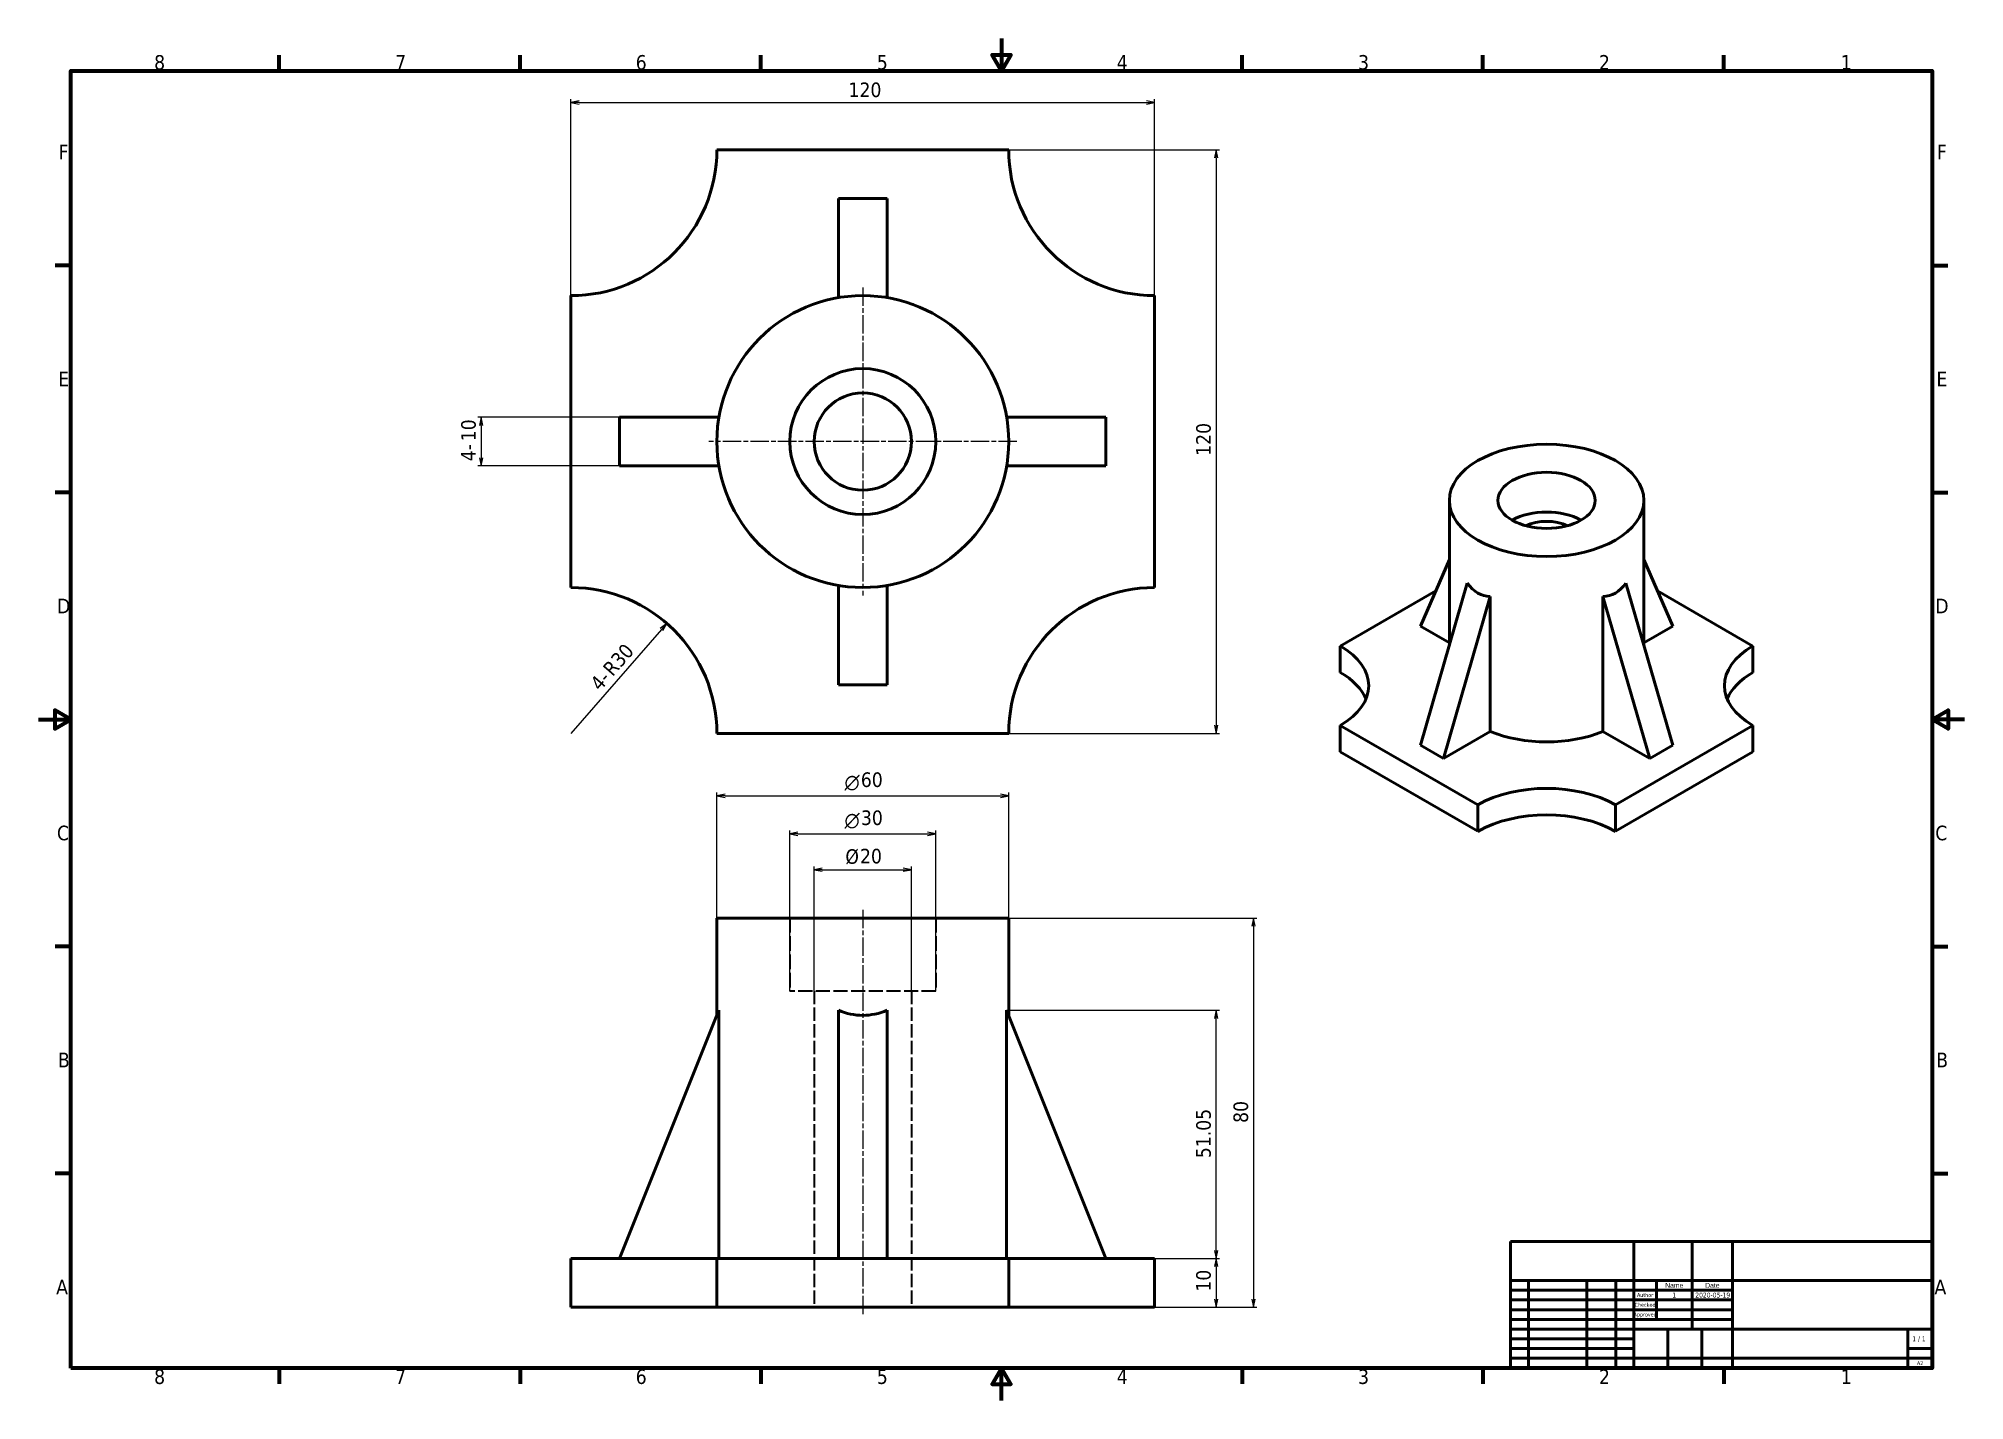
# Model space of a CAD drawing. Header units: millimetres. Extents: x 0 to 396, y 0 to 280.
import ezdxf
from ezdxf.enums import TextEntityAlignment as Align

# ---------------------------------------------------------------- set-up
doc = ezdxf.new("R2010")
doc.units = ezdxf.units.MM
doc.header["$LTSCALE"] = 0.666667
doc.linetypes.add('CHAIN', pattern=[0.3543, 0.2362, -0.0295, 0.0591, -0.0295])
doc.linetypes.add('DASHED', pattern=[0.2068, 0.1655, -0.0413])
for name, color, linetype, lineweight in [('Border (ISO)', 7, 'Continuous', 70), ('Center Mark (ISO)', 7, 'Continuous', 25), ('Centerline (ISO)', 7, 'Continuous', 25), ('Dimension (ISO)', 7, 'Continuous', 25), ('Hidden (ISO)', 7, 'DASHED', 35), ('Title (ISO)', 7, 'Continuous', 50), ('Visible (ISO)', 7, 'Continuous', 50)]:
    doc.layers.add(name, color=color, linetype=linetype, lineweight=lineweight)
doc.styles.add('Note Text (JIS)', font='tahoma.ttf')
doc.styles.add('Text Style12', font='AIGDT___.TTF')
doc.styles.add('Text Style38', font='tahoma.ttf')
doc.styles.add('Text Style39', font='tahoma.ttf')
doc.styles.add('Text Style41', font='tahoma.ttf')

# ---------------------------------------------------------------- blocks, each defined once
blk = doc.blocks.new('Borders Default Border')
at = {"layer": 'Border (ISO)'}
for p, q in [((74.25, 410), (74.25, 414.9)), ((148.5, 410), (148.5, 414.9)), ((222.75, 410), (222.75, 414.9)), ((371.25, 410), (371.25, 414.9)), ((445.5, 410), (445.5, 414.9)), ((519.75, 410), (519.75, 414.9)), ((10, 350), (5.1, 350)), ((584, 350), (588.9, 350)), ((10, 280), (5.1, 280)), ((584, 280), (588.9, 280)), ((10, 140), (5.1, 140)), ((584, 140), (588.9, 140)), ((10, 70), (5.1, 70)), ((584, 70), (588.9, 70)), ((74.25, 10), (74.25, 5.1)), ((148.5, 10), (148.5, 5.1)), ((222.75, 10), (222.75, 5.1)), ((371.25, 10), (371.25, 5.1)), ((445.5, 10), (445.5, 5.1)), ((519.75, 10), (519.75, 5.1))]:
    blk.add_line(p, q, dxfattribs=at)
at = {"layer": 'Border (ISO)', "flags": 128}
for points in [[(297, 420), (297, 410), (294.11, 415), (299.89, 415), (297, 410)], [(10, 10), (10, 410), (584, 410), (584, 10), (10, 10)], [(0, 210), (10, 210), (5, 212.89), (5, 207.11), (10, 210)], [(594, 210), (584, 210), (589, 212.89), (589, 207.11), (584, 210)], [(297, 0), (297, 10), (294.11, 5), (299.89, 5), (297, 10)]]:
    blk.add_lwpolyline(points, dxfattribs=at)
at = {"layer": 'Border (ISO)', "char_height": 4.5, "attachment_point": 7, "style": 'Note Text (JIS)'}
for s, insert in [('8', (35.66, 410.3)), ('7', (109.98, 410.4)), ('6', (184.19, 410.31)), ('5', (258.56, 410.31)), ('4', (332.56, 410.4)), ('3', (406.97, 410.31)), ('2', (481.26, 410.4)), ('1', (555.86, 410.4)), ('F', (6.19, 382.75)), ('F', (585.49, 382.75)), ('E', (6.06, 312.75)), ('E', (585.36, 312.75)), ('D', (5.7, 242.75)), ('D', (585, 242.75)), ('C', (5.69, 172.67)), ('C', (584.99, 172.67)), ('B', (5.98, 102.75)), ('B', (585.28, 102.75)), ('A', (5.44, 32.75)), ('A', (584.74, 32.75)), ('8', (35.66, 5)), ('7', (109.98, 5.1)), ('6', (184.19, 5.01)), ('5', (258.56, 5.01)), ('4', (332.56, 5.1)), ('3', (406.97, 5.01)), ('2', (481.26, 5.1)), ('1', (555.86, 5.1))]:
    blk.add_mtext(s, dxfattribs=dict(at, insert=insert))
blk = doc.blocks.new('Title Blocks JIS')
at = {"layer": 'Title (ISO)'}
for p, q in [((230, 139), (100, 139)), ((100, 139), (100, 100)), ((138, 100), (138, 139)), ((156, 127), (156, 139)), ((168.5, 100), (168.5, 139)), ((230, 100), (230, 139)), ((100, 127), (230, 127)), ((105.5, 100), (105.5, 127)), ((123.5, 100), (123.5, 127)), ((132.5, 100), (132.5, 127)), ((145, 115), (145, 127)), ((156, 112), (156, 127)), ((100, 124), (168.5, 124)), ((100, 121), (168.5, 121)), ((168.5, 118), (100, 118)), ((100, 115), (168.5, 115)), ((138, 112), (100, 112)), ((138, 109), (100, 109)), ((168.5, 112), (138, 112)), ((148.5, 100), (148.5, 112)), ((159, 100), (159, 112)), ((168.5, 112), (230, 112)), ((222.5, 100), (222.5, 112)), ((138, 106), (100, 106)), ((230, 103), (100, 103)), ((222.5, 106), (230, 106)), ((100, 100), (230, 100))]:
    blk.add_line(p, q, dxfattribs=at)
for s, height, style, p in [('Checked', 1.2, 'Text Style41', (141.5, 119.5)), ('Author', 1.2, 'Text Style41', (141.5, 122.5)), ('Approved', 1.2, 'Text Style41', (141.5, 116.5)), ('1 / 1 ', 1.5, 'Text Style39', (226.25, 109))]:
    blk.add_text(s, height=height, dxfattribs=dict(at, style=style)).set_placement(p, align=Align.MIDDLE_CENTER)
at = {"layer": 'Title (ISO)', "char_height": 1.4986, "attachment_point": 5, "style": 'Note Text (JIS)'}
for s, insert, width in [('\\fArial|b0|i0;\\H1.4986;Name', (150.5, 125.5), 10.8457), ('\\fArial|b0|i0;\\H1.4986;Date', (162.25, 125.5), 12.2497)]:
    blk.add_mtext(s, dxfattribs=dict(at, insert=insert, width=width))
at = {"layer": 'Title (ISO)'}
for tag, height, style, p in [('COMPANY', 3.1, 'Text Style38', (199.25, 133)), ('CHECKED_BY', 1.5, 'Text Style39', (150.5, 119.5)), ('CHECKED_DATE', 1.5, 'Text Style39', (162.25, 119.5)), ('ENG_APPROVED_BY', 1.5, 'Text Style39', (150.5, 116.5)), ('ENG_APPROVAL_DATE', 1.5, 'Text Style39', (162.25, 116.5)), ('PART_NUMBER', 3.1, 'Text Style38', (195.5, 107.5))]:
    blk.add_attdef(tag, text='', height=height, dxfattribs=dict(at, style=style)).set_placement(p, align=Align.MIDDLE_CENTER)
at = {"layer": 'Title (ISO)', "style": 'Text Style38'}
blk.add_attdef('TITLE', text='', height=3.1, dxfattribs=at).set_placement((169.5, 126), align=Align.TOP_LEFT)
at = {"layer": 'Title (ISO)'}
for tag, p, height, style in [('AUTHOR_001', (149.91, 121.75), 1.5, 'Text Style39'), ('CREATION_DATE_001', (156.98, 121.75), 1.5, 'Text Style39'), ('Sheet_Size_001', (225.34, 100.89), 1.2, 'Text Style41')]:
    blk.add_attdef(tag, p, '', height=height, dxfattribs=dict(at, style=style))

msp = doc.modelspace()

# ---------------------------------------------------------------- linework, layer by layer
at = {"layer": 'Center Mark (ISO)', "linetype": 'CHAIN', "ltscale": 23.990969}
for p, q in [((169.48, 228.81), (169.48, 165.47)), ((201.15, 197.14), (137.81, 197.14))]:
    msp.add_line(p, q, dxfattribs=at)
at = {"layer": 'Centerline (ISO)', "linetype": 'CHAIN', "ltscale": 23.990969}
msp.add_line((169.48, 100.85), (169.48, 17.51), dxfattribs=at)
at = {"layer": 'Dimension (ISO)'}
for p, q in [((109.48, 227.14), (109.48, 267.5)), ((111.15, 267.16), (109.48, 266.83)), ((111.15, 266.83), (109.48, 266.83)), ((109.48, 266.83), (111.15, 266.5)), ((111.15, 266.83), (227.81, 266.83)), ((229.48, 266.83), (227.81, 267.16)), ((227.81, 266.83), (229.48, 266.83)), ((227.81, 266.5), (229.48, 266.83)), ((229.48, 227.14), (229.48, 267.5)), ((199.48, 257.14), (242.81, 257.14)), ((242.15, 257.14), (241.81, 255.47)), ((242.15, 255.47), (242.15, 257.14)), ((242.48, 255.47), (242.15, 257.14)), ((242.15, 255.47), (242.15, 138.81)), ((119.48, 202.14), (90.36, 202.14)), ((91.02, 202.14), (90.69, 200.47)), ((91.02, 200.47), (91.02, 202.14)), ((91.36, 200.47), (91.02, 202.14)), ((91.02, 200.47), (91.02, 193.81)), ((119.48, 192.14), (90.36, 192.14)), ((90.69, 193.81), (91.02, 192.14)), ((91.02, 193.81), (91.02, 192.14)), ((91.02, 192.14), (91.36, 193.81)), ((128.1, 158.5), (109.48, 137.14)), ((129.19, 159.76), (127.84, 158.72)), ((128.1, 158.5), (129.19, 159.76)), ((128.35, 158.28), (129.19, 159.76)), ((241.81, 138.81), (242.15, 137.14)), ((242.15, 138.81), (242.15, 137.14)), ((242.15, 137.14), (242.48, 138.81)), ((199.48, 137.14), (242.81, 137.14)), ((139.48, 99.18), (139.48, 124.98)), ((141.15, 124.65), (139.48, 124.32)), ((141.15, 124.32), (139.48, 124.32)), ((139.48, 124.32), (141.15, 123.98)), ((141.15, 124.32), (197.81, 124.32)), ((199.48, 124.32), (197.81, 124.65)), ((197.81, 124.32), (199.48, 124.32)), ((197.81, 123.98), (199.48, 124.32)), ((199.48, 99.18), (199.48, 124.98)), ((154.48, 84.18), (154.48, 117.16)), ((156.15, 116.83), (154.48, 116.5)), ((156.15, 116.5), (154.48, 116.5)), ((154.48, 116.5), (156.15, 116.16)), ((156.15, 116.5), (182.81, 116.5)), ((184.48, 116.5), (182.81, 116.83)), ((182.81, 116.5), (184.48, 116.5)), ((182.81, 116.16), (184.48, 116.5)), ((184.48, 84.18), (184.48, 117.16)), ((159.48, 84.18), (159.48, 109.79)), ((161.15, 109.46), (159.48, 109.12)), ((161.15, 109.12), (159.48, 109.12)), ((159.48, 109.12), (161.15, 108.79)), ((161.15, 109.12), (177.81, 109.12)), ((179.48, 109.12), (177.81, 109.46)), ((177.81, 109.12), (179.48, 109.12)), ((177.81, 108.79), (179.48, 109.12)), ((179.48, 84.18), (179.48, 109.79)), ((199.48, 99.18), (250.48, 99.18)), ((249.81, 99.18), (249.48, 97.51)), ((249.81, 97.51), (249.81, 99.18)), ((250.15, 97.51), (249.81, 99.18)), ((249.81, 97.51), (249.81, 20.85)), ((199.06, 80.23), (242.81, 80.23)), ((242.15, 80.23), (241.81, 78.56)), ((242.15, 78.56), (242.15, 80.23)), ((242.48, 78.56), (242.15, 80.23)), ((242.15, 30.85), (242.15, 78.56)), ((229.48, 29.18), (242.81, 29.18)), ((229.48, 29.18), (242.81, 29.18)), ((241.81, 30.85), (242.15, 29.18)), ((242.15, 29.18), (241.81, 27.51)), ((242.15, 30.85), (242.15, 29.18)), ((242.15, 29.18), (242.48, 30.85)), ((242.15, 27.51), (242.15, 29.18)), ((242.48, 27.51), (242.15, 29.18)), ((242.15, 27.51), (242.15, 20.85)), ((241.81, 20.85), (242.15, 19.18)), ((242.15, 20.85), (242.15, 19.18)), ((242.15, 19.18), (242.48, 20.85)), ((249.48, 20.85), (249.81, 19.18)), ((249.81, 20.85), (249.81, 19.18)), ((249.81, 19.18), (250.15, 20.85)), ((229.48, 19.18), (242.81, 19.18)), ((229.48, 19.18), (250.48, 19.18))]:
    msp.add_line(p, q, dxfattribs=at)
at = {"layer": 'Hidden (ISO)', "ltscale": 27.200193}
for p, q in [((154.48, 99.18), (154.48, 84.18)), ((184.48, 99.18), (184.48, 84.18))]:
    msp.add_line(p, q, dxfattribs=at)
at = {"layer": 'Hidden (ISO)', "ltscale": 26.2929}
msp.add_line((184.48, 84.18), (154.48, 84.18), dxfattribs=at)
at = {"layer": 'Hidden (ISO)', "ltscale": 24.814211}
for p, q in [((159.48, 84.18), (159.48, 19.18)), ((179.48, 84.18), (179.48, 19.18))]:
    msp.add_line(p, q, dxfattribs=at)
at = {"layer": 'Visible (ISO)'}
for p, q in [((199.48, 257.14), (139.48, 257.14)), ((164.48, 247.14), (174.48, 247.14)), ((164.48, 226.72), (164.48, 247.14)), ((174.48, 226.72), (174.48, 247.14)), ((109.48, 227.14), (109.48, 167.14)), ((229.48, 167.14), (229.48, 227.14)), ((119.48, 192.14), (119.48, 202.14)), ((139.9, 202.14), (119.48, 202.14)), ((199.06, 202.14), (219.48, 202.14)), ((219.48, 202.14), (219.48, 192.14)), ((139.9, 192.14), (119.48, 192.14)), ((199.06, 192.14), (219.48, 192.14)), ((290.08, 185.05), (290.08, 155.23)), ((330.08, 185.05), (330.08, 155.23)), ((290.08, 172.88), (284.15, 159.19)), ((330.08, 172.88), (336, 159.19)), ((164.48, 167.56), (164.48, 147.14)), ((174.48, 167.56), (174.48, 147.14)), ((287.29, 166.45), (267.65, 155.11)), ((293.78, 168.04), (284.15, 134.7)), ((326.38, 168.04), (336, 134.7)), ((352.5, 155.11), (332.86, 166.45)), ((298.49, 165.32), (288.86, 131.98)), ((298.49, 165.32), (298.49, 137.53)), ((321.66, 137.53), (321.66, 165.32)), ((321.66, 165.32), (331.29, 131.98)), ((290.08, 155.77), (284.15, 159.19)), ((336, 159.19), (330.08, 155.77)), ((267.65, 155.11), (267.65, 149.67)), ((352.5, 155.11), (352.5, 149.67)), ((174.48, 147.14), (164.48, 147.14)), ((267.65, 138.78), (295.93, 122.45)), ((267.65, 138.78), (267.65, 133.34)), ((324.22, 122.45), (352.5, 138.78)), ((352.5, 138.78), (352.5, 133.34)), ((139.48, 137.14), (199.48, 137.14)), ((288.86, 131.98), (284.15, 134.7)), ((298.49, 137.53), (288.86, 131.98)), ((331.29, 131.98), (321.66, 137.53)), ((336, 134.7), (331.29, 131.98)), ((267.65, 133.34), (295.93, 117.01)), ((324.22, 117.01), (352.5, 133.34)), ((295.93, 122.45), (295.93, 117.01)), ((324.22, 122.45), (324.22, 117.01)), ((199.48, 99.18), (139.48, 99.18)), ((139.48, 99.18), (139.48, 79.18)), ((199.48, 99.18), (199.48, 79.18)), ((139.9, 80.23), (119.48, 29.18)), ((139.9, 80.23), (139.9, 29.18)), ((164.48, 80.23), (164.48, 29.18)), ((174.48, 80.23), (174.48, 29.18)), ((199.06, 29.18), (199.06, 80.23)), ((199.06, 80.23), (219.48, 29.18)), ((109.48, 29.18), (139.48, 29.18)), ((109.48, 29.18), (109.48, 19.18)), ((139.48, 29.18), (199.48, 29.18)), ((139.48, 29.18), (139.48, 19.18)), ((199.48, 29.18), (229.48, 29.18)), ((199.48, 29.18), (199.48, 19.18)), ((229.48, 29.18), (229.48, 19.18)), ((109.48, 19.18), (139.48, 19.18)), ((139.48, 19.18), (199.48, 19.18)), ((199.48, 19.18), (229.48, 19.18))]:
    msp.add_line(p, q, dxfattribs=at)
for radius in [30, 15, 10]:
    msp.add_circle((169.48, 197.14), radius, dxfattribs=at)
for centre, start, end in [((109.48, 257.14), 270, 0), ((229.48, 257.14), 180, 270), ((109.48, 137.14), 0, 90), ((229.48, 137.14), 90, 180)]:
    msp.add_arc(centre, 30, start, end, dxfattribs=at)
for major_axis in [(20, 0), (10, 0)]:
    msp.add_ellipse((310.08, 185.05), major_axis=major_axis, ratio=0.57735, dxfattribs=at)
for centre, major_axis, ratio, start_param, end_param in [((310.08, 176.88), (-10, 0), 0.57735, 3.926991, 5.497787), ((310.08, 176.88), (-6.67, 0), 0.57735, 4.014238, 5.41054), ((310.08, 214.99), (-12.89, -49.51), 0.308859, 6.030848, 6.365744), ((310.08, 214.99), (12.89, -49.51), 0.308859, 6.200626, 6.535523), ((253.51, 146.95), (20, 0), 0.57735, 5.497787, 7.068583), ((366.64, 146.95), (-20, 0), 0.57735, 5.497787, 7.068583), ((253.51, 141.5), (20, 0), 0.57735, 0.237941, 0.785398), ((366.64, 141.5), (-20, 0), 0.57735, 5.497787, 6.045244), ((310.08, 146.95), (-20, 0), 0.57735, 0.952846, 2.188746), ((310.08, 114.29), (20, 0), 0.57735, 0.785398, 2.356194), ((310.08, 108.84), (20, 0), 0.57735, 0.785398, 2.356194), ((169.48, 154.18), (0, -75), 0.4, 6.115737, 6.450633)]:
    msp.add_ellipse(centre, major_axis=major_axis, ratio=ratio, start_param=start_param, end_param=end_param, dxfattribs=at)

# ---------------------------------------------------------------- block references
at = {"xscale": 0.6666666666666666, "yscale": 0.6666666666666666, "zscale": 0.6666666666666666}
msp.add_blockref('Borders Default Border', (0, 0), dxfattribs=at)
msp.add_blockref('Title Blocks JIS', (236, -60), dxfattribs=at).add_auto_attribs({'CREATION_DATE_001': '2020-05-19', 'AUTHOR_001': '1', 'Sheet_Size_001': 'A2'})

# ---------------------------------------------------------------- texts
at = {"layer": 'Dimension (ISO)', "char_height": 3, "attachment_point": 7}
for s, insert, style in [('120', (166.55, 267.9), 'Note Text (JIS)'), ('\\fAIGDT|b0|i0|p0;n', (165.72, 125.38), 'Text Style12'), ('60', (169.08, 126.07), 'Note Text (JIS)'), ('\\fAIGDT|b0|i0|p0;n', (165.72, 117.56), 'Text Style12'), ('30', (169.1, 118.25), 'Note Text (JIS)'), ('Ø', (165.9, 110.19), 'Note Text (JIS)'), ('20', (168.91, 110.36), 'Note Text (JIS)')]:
    msp.add_mtext(s, dxfattribs=dict(at, insert=insert, style=style))
at = {"layer": 'Dimension (ISO)', "char_height": 3, "attachment_point": 7, "style": 'Note Text (JIS)'}
for s, insert, rotation in [('10', (89.96, 197.21), 90), ('120', (241.08, 194.21), 90), ('4-', (89.89, 193.09), 90), ('30', (119.71, 150.5), 48.9325), ('R', (118.05, 148.69), 48.9325), ('4-', (115.44, 145.7), 48.9325), ('51.05', (241.08, 49.82), 90), ('80', (248.75, 57.07), 90), ('10', (241.08, 22.38), 90)]:
    msp.add_mtext(s, dxfattribs=dict(at, insert=insert, rotation=rotation))

doc.saveas('drawing.dxf')
